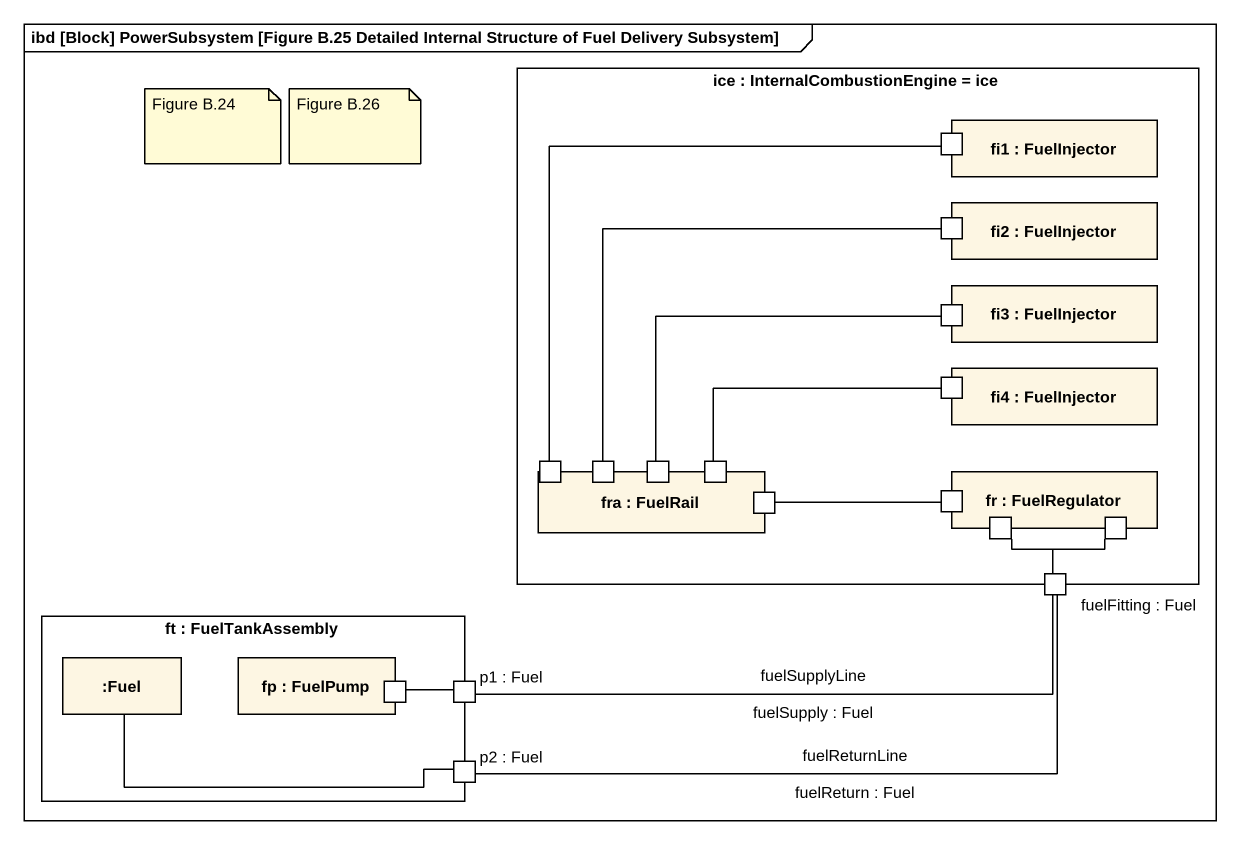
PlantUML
@startuml
mainframe ibd [Block] PowerSubsystem [Figure B.25 Detailed Internal Structure of Fuel Delivery Subsystem]
rectangle "ice : InternalCombustionEngine = ice" as ice {
  rectangle "fi1 : FuelInjector" as fi1 {
    port " " as port1
  }
  rectangle "fi2 : FuelInjector" as fi2 {
    port " " as port2
  }
  rectangle "fi3 : FuelInjector" as fi3 {
    port " " as port3
  }
  rectangle "fi4 : FuelInjector" as fi4 {
    port " " as port4
  }
  rectangle "fra : FuelRail" as fra {
    port " " as port5
    port " " as port6
    port " " as port7
    port " " as port8
    port " " as port9
  }
  rectangle "fr : FuelRegulator" as fr {
    port " " as port10
    port " " as port11
    port " " as port12
  }
  port "fuelFitting : Fuel" as fuelFitting_Fuel
}
rectangle "ft : FuelTankAssembly" as ft {
  rectangle ":Fuel" as Fuel
  rectangle "fp : FuelPump" as fp {
    port " " as port13
  }
  port "p1 : Fuel" as p1_Fuel
  port "p2 : Fuel" as p2_Fuel
}
port5 -up- port1
port6 -up- port2
port7 -right- port3
port8 -right- port4
port10 -left- port9
fuelFitting_Fuel -up- port11
fuelFitting_Fuel -up- port12
fuelFitting_Fuel -left- p2_Fuel : fuelReturnLine\nfuelReturn : Fuel
port13 -right- p1_Fuel
p1_Fuel -right- fuelFitting_Fuel : fuelSupplyLine\nfuelSupply : Fuel
p2_Fuel -left- Fuel
note as N1
  Figure B.24
end note
note as N2
  Figure B.26
end note
@enduml
